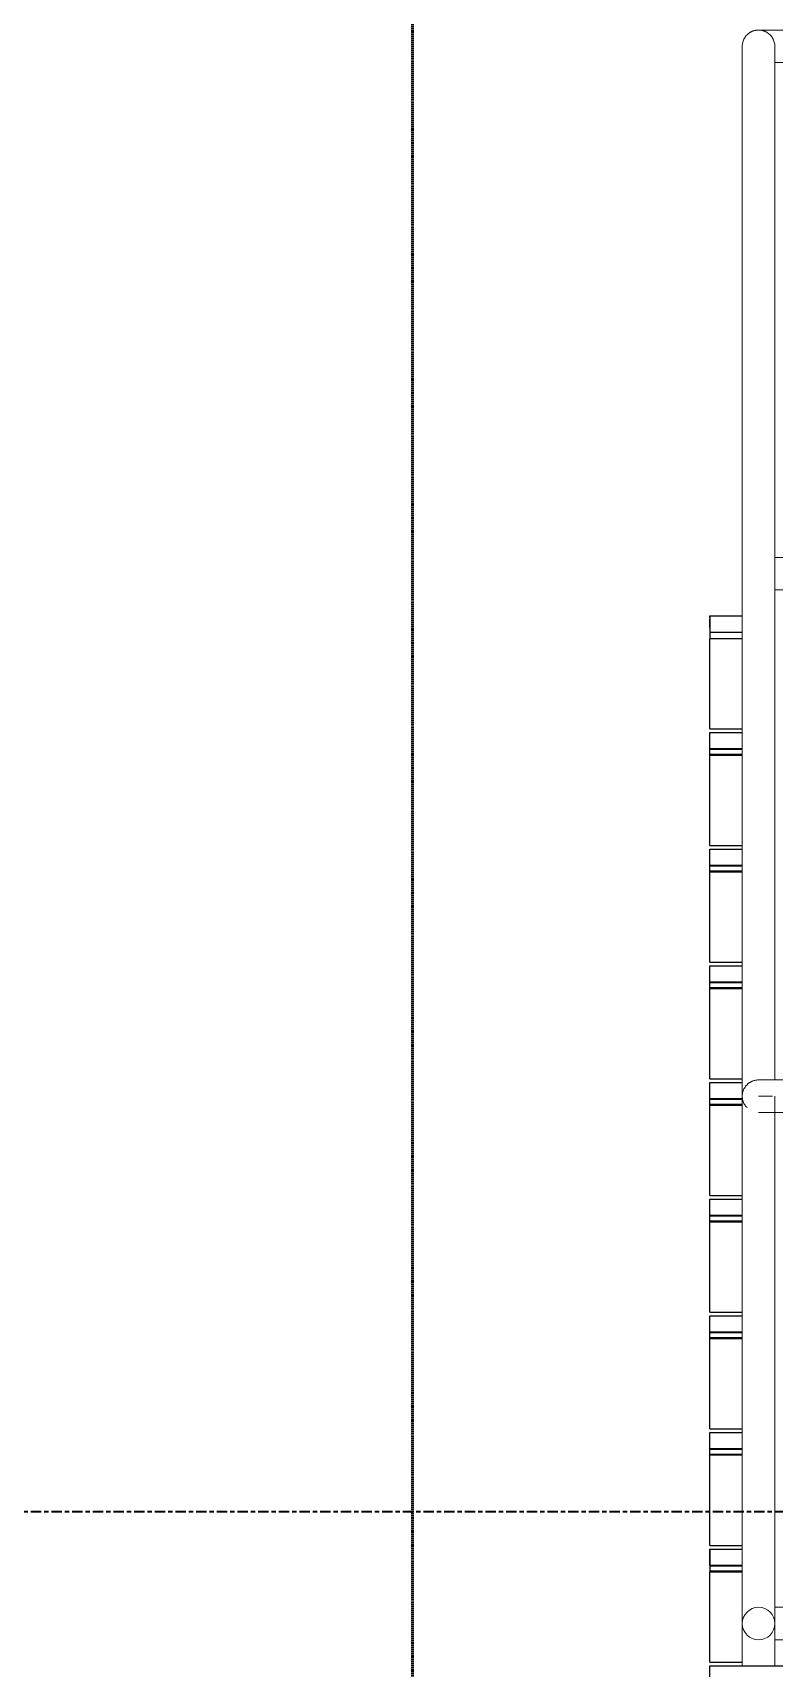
# Model space of a CAD drawing. Header units: millimetres. Extents: x -153298 to 620751, y -313239 to 250031.
# Drawn here: x 5109 to 6248, y -301555 to -299043 of the extents above; entities that cross this region are included whole.
import ezdxf

# ---------------------------------------------------------------- set-up
doc = ezdxf.new("R2010")
doc.units = ezdxf.units.MM
doc.linetypes.add('Centre', pattern=[31.75, 6.35, -4.7625, 15.875, -4.7625])
doc.linetypes.add('DPA_Hidden 50', pattern=[3, 2, -1])
for name, color, linetype, lineweight in [('A-ANNO-SYMB', 7, 'Continuous', 9), ('A-FLOR-HRAL', 7, 'Continuous', 25), ('A-FLOR-LEVL', 7, 'Continuous', 35), ('S-STRS-E', 7, 'Continuous', 25)]:
    doc.layers.add(name, color=color, linetype=linetype, lineweight=lineweight)

# ---------------------------------------------------------------- blocks, each defined once
blk = doc.blocks.new('Railing - 35mm-V534-2140-01 ENTRANCE 1 ELEVATION 2')
at = {"layer": 'A-FLOR-HRAL', "color": 7, "lineweight": 9}
for p, q in [((-16504.5, 108617.1), (-16504.5, 108622.9)), ((-16469.5, 108622.9), (-16469.5, 108617.1)), ((-16504.5, 108438), (-16504.5, 108443.7)), ((-16469.5, 108443.7), (-16469.5, 108438)), ((-16504.5, 108258.8), (-16504.5, 108264.5)), ((-16469.5, 108264.5), (-16469.5, 108258.8)), ((-16504.5, 108079.6), (-16504.5, 108085.4)), ((-16469.5, 108085.4), (-16469.5, 108079.6))]:
    blk.add_line(p, q, dxfattribs=at)
blk = doc.blocks.new('Railing - 35mm-V535-2140-01 ENTRANCE 1 ELEVATION 2')
at = {"layer": 'A-FLOR-HRAL', "color": 7, "lineweight": 9}
for p, q in [((-17309.5, 108622.9), (-17309.5, 108617.1)), ((-17309.5, 108443.7), (-17309.5, 108438)), ((-17309.5, 108264.5), (-17309.5, 108258.8)), ((-17309.5, 108085.4), (-17309.5, 108079.6))]:
    blk.add_line(p, q, dxfattribs=at)
blk = doc.blocks.new('Railing - 35mm-V536-2140-01 ENTRANCE 1 ELEVATION 2')
at = {"layer": 'A-FLOR-HRAL', "color": 7, "lineweight": 9}
blk.add_line((-17449.5, 108750.4), (-17449.5, 107990.4), dxfattribs=at)
blk = doc.blocks.new('Railing - 35mm-V537-2140-01 ENTRANCE 1 ELEVATION 2')
at = {"layer": 'A-FLOR-HRAL', "color": 7, "lineweight": 9}
for p, q in [((-17624.5, 107990.4), (-17624.5, 108750.4)), ((-17624.5, 108750.4), (-17607, 108750.4)), ((-17607, 108750.4), (-17589.5, 108750.4)), ((-17589.5, 108750.4), (-17589.5, 107990.4)), ((-17607, 107990.4), (-17624.5, 107990.4)), ((-17589.5, 107990.4), (-17607, 107990.4))]:
    blk.add_line(p, q, dxfattribs=at)
blk = doc.blocks.new('Railing - 35mm-V465-2140-01 ENTRANCE 1 ELEVATION 2')
at = {"layer": 'A-FLOR-HRAL', "color": 7, "lineweight": 9}
for p, q in [((-17374.5, 111975.7), (-17374.5, 111215.7)), ((-17357, 111975.7), (-17374.5, 111975.7)), ((-17339.5, 111975.7), (-17357, 111975.7)), ((-17339.5, 111215.7), (-17339.5, 111975.7)), ((-17374.5, 111215.7), (-17357, 111215.7)), ((-17357, 111215.7), (-17339.5, 111215.7))]:
    blk.add_line(p, q, dxfattribs=at)
blk = doc.blocks.new('Railing - Post_50mm-V469-2140-01 ENTRANCE 1 ELEVATION 2')
at = {"layer": 'A-FLOR-HRAL', "color": 7, "lineweight": 9}
for p, q in [((-17522, 112000.7), (-17522, 111125.7)), ((-17472, 111125.7), (-17472, 112000.7))]:
    blk.add_line(p, q, dxfattribs=at)
blk = doc.blocks.new('Railing - Post_50mm-V538-2140-01 ENTRANCE 1 ELEVATION 2')
at = {"layer": 'A-FLOR-HRAL', "color": 7, "lineweight": 9}
for p, q in [((-18472, 107162.8), (-18472, 107342)), ((-18422, 107342), (-18422, 107187.8)), ((-18472, 106287.8), (-18422, 106287.8)), ((-18422, 106287.8), (-18472, 106287.8))]:
    blk.add_line(p, q, dxfattribs=at)
blk = doc.blocks.new('Railing - Post_50mm-V539-2140-01 ENTRANCE 1 ELEVATION 2')
at = {"layer": 'A-FLOR-HRAL', "color": 7, "lineweight": 9}
for p, q in [((-18472, 106287.8), (-18472, 107162.8)), ((-18447, 107162.8), (-18447, 107162.8)), ((-18447, 107162.8), (-18425.5, 107162.8)), ((-18425.5, 107162.8), (-18447, 107162.8)), ((-18425.4, 107162.8), (-18425.4, 107162.8)), ((-18422, 107162.8), (-18422, 106287.8)), ((-18447, 106287.8), (-18447, 106287.8)), ((-18447, 106287.8), (-18447, 106287.8))]:
    blk.add_line(p, q, dxfattribs=at)
blk = doc.blocks.new('Railing - Post_50mm-V540-2140-01 ENTRANCE 1 ELEVATION 2')
at = {"layer": 'A-FLOR-HRAL', "color": 7, "lineweight": 9}
for p, q in [((-16472, 108617.1), (-16472, 108622.9)), ((-16422, 108622.9), (-16422, 108617.1)), ((-16472, 108438), (-16472, 108443.7)), ((-16422, 108443.7), (-16422, 108438)), ((-16472, 108258.8), (-16472, 108264.5)), ((-16422, 108264.5), (-16422, 108258.8)), ((-16472, 108079.6), (-16472, 108085.4)), ((-16422, 108085.4), (-16422, 108079.6)), ((-16472, 107900.4), (-16472, 107906.2)), ((-16422, 107906.2), (-16422, 107900.4)), ((-16447, 107900.4), (-16447, 107900.4)), ((-16447, 107900.4), (-16447, 107900.4))]:
    blk.add_line(p, q, dxfattribs=at)
blk = doc.blocks.new('Railing - Post_50mm-V473-2140-01 ENTRANCE 1 ELEVATION 2')
at = {"layer": 'A-FLOR-HRAL', "color": 7, "lineweight": 9}
for p, q in [((-15972, 114820.1), (-15972, 113945.1)), ((-15947, 114820.1), (-15947, 114820.1)), ((-15947, 114820.1), (-15947, 114820.1)), ((-15922, 113945.1), (-15922, 114820.1)), ((-15947, 113945.1), (-15947, 113945.1)), ((-15947, 113945.1), (-15947, 113945.1))]:
    blk.add_line(p, q, dxfattribs=at)
blk = doc.blocks.new('Railing - Railing-14945778-2140-01 ENTRANCE 1 ELEVATION 2')
at = {"layer": 'A-FLOR-HRAL', "color": 7, "lineweight": 9}
for p, q in [((-18472, 111190.7), (-18472, 111214.8)), ((-18472, 111214.8), (-18472, 111190.7)), ((-17522, 111215.7), (-18422, 111215.7)), ((-18472, 111190.7), (-18472, 111166.5)), ((-18472, 111166.5), (-18472, 111190.7)), ((-18472, 111186), (-18472, 110388)), ((-18422, 110413), (-18422, 111186)), ((-18422, 111165.7), (-17522, 111165.7)), ((-16422, 109603), (-18422, 109603)), ((-18422, 109578), (-18422, 109603)), ((-16422, 109578), (-16422, 109602.2)), ((-16422, 109602.2), (-16422, 109578)), ((-18422, 109553), (-18422, 109578)), ((-16422, 109578), (-16422, 109553.9)), ((-16422, 109553.9), (-16422, 109578)), ((-18422, 109553), (-16422, 109553))]:
    blk.add_line(p, q, dxfattribs=at)
for start, end in [(0, 180), (180, 0)]:
    blk.add_arc((-18447, 109578), 25, start, end, dxfattribs=at)
at = {"color": 7, "extrusion": (0, 0, -1), "zscale": -1}
for name, p in [('Railing - Post_50mm-V469-2140-01 ENTRANCE 1 ELEVATION 2', (35944, 0)), ('Railing - Post_50mm-V469-2140-01 ENTRANCE 1 ELEVATION 2', (35944, 0)), ('Railing - Post_50mm-V473-2140-01 ENTRANCE 1 ELEVATION 2', (32369, -4432.1)), ('Railing - 35mm-V465-2140-01 ENTRANCE 1 ELEVATION 2', (35739, -1612.6)), ('Railing - 35mm-V465-2140-01 ENTRANCE 1 ELEVATION 2', (35599, -1612.6)), ('Railing - 35mm-V465-2140-01 ENTRANCE 1 ELEVATION 2', (35459, -1612.6)), ('Railing - 35mm-V465-2140-01 ENTRANCE 1 ELEVATION 2', (35319, -1612.6)), ('Railing - 35mm-V465-2140-01 ENTRANCE 1 ELEVATION 2', (35179, -1612.6)), ('Railing - 35mm-V465-2140-01 ENTRANCE 1 ELEVATION 2', (35039, -1612.6)), ('Railing - 35mm-V465-2140-01 ENTRANCE 1 ELEVATION 2', (34899, -1612.6)), ('Railing - 35mm-V465-2140-01 ENTRANCE 1 ELEVATION 2', (34759, -1612.6)), ('Railing - 35mm-V465-2140-01 ENTRANCE 1 ELEVATION 2', (34619, -1612.6)), ('Railing - 35mm-V465-2140-01 ENTRANCE 1 ELEVATION 2', (34479, -1612.6)), ('Railing - 35mm-V465-2140-01 ENTRANCE 1 ELEVATION 2', (34339, -1612.6)), ('Railing - 35mm-V465-2140-01 ENTRANCE 1 ELEVATION 2', (34199, -1612.6)), ('Railing - 35mm-V465-2140-01 ENTRANCE 1 ELEVATION 2', (34059, -1612.6)), ('Railing - 35mm-V465-2140-01 ENTRANCE 1 ELEVATION 2', (33919, -1612.6))]:
    blk.add_blockref(name, p, dxfattribs=at)
at = {"color": 7}
for name, p in [('Railing - 35mm-V537-2140-01 ENTRANCE 1 ELEVATION 2', (-700, 3225.2)), ('Railing - 35mm-V537-2140-01 ENTRANCE 1 ELEVATION 2', (-560, 3225.2)), ('Railing - 35mm-V537-2140-01 ENTRANCE 1 ELEVATION 2', (-420, 3225.2)), ('Railing - 35mm-V537-2140-01 ENTRANCE 1 ELEVATION 2', (-280, 3225.2)), ('Railing - 35mm-V537-2140-01 ENTRANCE 1 ELEVATION 2', (-140, 3225.2)), ('Railing - 35mm-V537-2140-01 ENTRANCE 1 ELEVATION 2', (0, 3225.2)), ('Railing - 35mm-V536-2140-01 ENTRANCE 1 ELEVATION 2', (0, 3225.2)), ('Railing - 35mm-V535-2140-01 ENTRANCE 1 ELEVATION 2', (0, 3225.2)), ('Railing - 35mm-V534-2140-01 ENTRANCE 1 ELEVATION 2', (-700, 3225.2)), ('Railing - 35mm-V534-2140-01 ENTRANCE 1 ELEVATION 2', (-560, 3225.2)), ('Railing - 35mm-V534-2140-01 ENTRANCE 1 ELEVATION 2', (-420, 3225.2)), ('Railing - 35mm-V534-2140-01 ENTRANCE 1 ELEVATION 2', (-280, 3225.2)), ('Railing - 35mm-V534-2140-01 ENTRANCE 1 ELEVATION 2', (-140, 3225.2)), ('Railing - 35mm-V534-2140-01 ENTRANCE 1 ELEVATION 2', (0, 3225.2)), ('Railing - Post_50mm-V540-2140-01 ENTRANCE 1 ELEVATION 2', (0, 3225.2)), ('Railing - Post_50mm-V538-2140-01 ENTRANCE 1 ELEVATION 2', (0, 3225.2)), ('Railing - Post_50mm-V539-2140-01 ENTRANCE 1 ELEVATION 2', (0, 3225.2))]:
    blk.add_blockref(name, p, dxfattribs=at)
blk = doc.blocks.new('Top Rail Type - Top Rail_Internal_-14945782-2140-01 ENTRANCE 1 ELEVATION 2')
at = {"layer": 'A-FLOR-HRAL', "color": 7, "lineweight": 9}
for p, q in [((-17497, 112025.7), (-18447, 112025.7)), ((-16422, 112025.7), (-17222, 112025.7)), ((-16346.4, 112025.7), (-16422, 112025.7)), ((-16346.4, 112025.7), (-16346.4, 112022.3)), ((-16346.4, 112022.3), (-16346.4, 112024.8)), ((-18472, 112000.7), (-18472, 110571.2)), ((-18422, 110571.2), (-18422, 112000.7)), ((-18422, 111975.7), (-17522, 111975.7)), ((-18472, 110571.2), (-18472, 110388)), ((-18422, 110413), (-18422, 110571.2)), ((-16422, 110413), (-18447, 110413)), ((-16321.4, 110413), (-16422, 110413)), ((-16321.4, 110413), (-16321.4, 110388)), ((-16321.4, 110388), (-16321.4, 110412.2)), ((-16321.4, 110388), (-16321.4, 110363)), ((-16321.4, 110363.9), (-16321.4, 110388)), ((-18447, 110363), (-16422, 110363)), ((-16422, 110363), (-16321.4, 110363))]:
    blk.add_line(p, q, dxfattribs=at)
for points, knots in [([(-18422, 112000.7), (-18422, 112002.8), (-18422.6, 112007.2), (-18425.1, 112013.3), (-18429.1, 112018.5), (-18434.4, 112022.6), (-18440.5, 112025.1), (-18449.2, 112026.2), (-18457.9, 112023.9), (-18464.9, 112018.5), (-18468.9, 112013.3), (-18471.4, 112007.2), (-18472, 112002.8), (-18472, 112000.7)], [0, 0, 0, 0, 0.083333, 0.166667, 0.25, 0.333333, 0.416667, 0.5, 0.666667, 0.75, 0.833333, 0.916667, 1, 1, 1, 1]), ([(-18429.3, 112018.3), (-18430.1, 112019.1), (-18431.8, 112020.5), (-18434, 112022.1), (-18436, 112023.1), (-18437.4, 112023.8), (-18439, 112024.3), (-18440.5, 112024.8), (-18442.1, 112025.2), (-18443.8, 112025.5), (-18445.4, 112025.6), (-18447, 112025.7), (-18448.7, 112025.6), (-18450.3, 112025.5), (-18451.9, 112025.2), (-18453.5, 112024.8), (-18455.1, 112024.3), (-18456.6, 112023.8), (-18458.1, 112023.1), (-18459.5, 112022.3), (-18460.9, 112021.5), (-18462.7, 112020.2), (-18463.9, 112019.1), (-18464.7, 112018.3)], [0.25, 0.25, 0.25, 0.25, 0.2916667, 0.3333333, 0.3541667, 0.375, 0.3958333, 0.4166667, 0.4375, 0.4583333, 0.4791667, 0.5, 0.5208333, 0.5416667, 0.5625, 0.5833333, 0.6041667, 0.625, 0.6458333, 0.6666667, 0.6875, 0.7083333, 0.75, 0.75, 0.75, 0.75]), ([(-18465.6, 112017.4), (-18465.7, 112017.3), (-18466.1, 112016.8), (-18467.2, 112015.5), (-18468.7, 112013.2), (-18470.2, 112010.2), (-18471.6, 112006.1), (-18472, 112002.8), (-18472, 112000.7)], [0.7669928, 0.7669928, 0.7669928, 0.7669928, 0.7708333, 0.7916667, 0.8333333, 0.875, 0.9166667, 1, 1, 1, 1]), ([(-18422, 112000.7), (-18422, 112002.8), (-18422.5, 112006.1), (-18423.9, 112010.2), (-18425.3, 112013.2), (-18426.8, 112015.5), (-18427.9, 112016.8), (-18428.4, 112017.3), (-18428.4, 112017.4)], [0, 0, 0, 0, 0.0833333, 0.125, 0.1666667, 0.2083333, 0.2291667, 0.2330072, 0.2330072, 0.2330072, 0.2330072]), ([(-18447, 110413), (-18447.6, 110413), (-18448.6, 110413), (-18450.3, 110412.8), (-18451.9, 110412.6), (-18453.5, 110412.2), (-18455.1, 110411.7), (-18456.6, 110411.2), (-18458.1, 110410.5), (-18459.5, 110409.7), (-18460.9, 110408.8), (-18462.7, 110407.6), (-18464.3, 110406.1), (-18465.8, 110404.5), (-18467.2, 110402.9), (-18468.7, 110400.6), (-18470.2, 110397.6), (-18471.6, 110393.5), (-18472, 110390.2), (-18472, 110388)], [0.5, 0.5, 0.5, 0.5, 0.5208333, 0.5416667, 0.5625, 0.5833333, 0.6041667, 0.625, 0.6458333, 0.6666667, 0.6875, 0.7083333, 0.75, 0.7708333, 0.7916667, 0.8333333, 0.875, 0.9166667, 1, 1, 1, 1]), ([(-18447, 110413), (-18451.4, 110413), (-18457.9, 110411.3), (-18464.9, 110405.9), (-18468.9, 110400.7), (-18471.4, 110394.6), (-18472, 110390.2), (-18472, 110388)], [0.5, 0.5, 0.5, 0.5, 0.6666667, 0.75, 0.8333333, 0.9166667, 1, 1, 1, 1]), ([(-18472, 110388), (-18472, 110385.9), (-18471.6, 110382.6), (-18470.2, 110378.4), (-18468.7, 110375.5), (-18467.2, 110373.2), (-18465.8, 110371.5), (-18465.1, 110370.8), (-18464.7, 110370.4)], [0, 0, 0, 0, 0.0833333, 0.125, 0.1666667, 0.2083333, 0.2291667, 0.25, 0.25, 0.25, 0.25])]:
    blk.add_open_spline(points, degree=3, knots=knots, dxfattribs=at)

msp = doc.modelspace()

# ---------------------------------------------------------------- linework, layer by layer
at = {"layer": 'A-ANNO-SYMB', "color": 7, "linetype": 'DPA_Hidden 50', "lineweight": 50}
msp.add_line((5692.5928, -296351.0671), (5692.5928, -305663.4811), dxfattribs=at)
at = {"layer": 'A-FLOR-LEVL', "color": 7, "linetype": 'Centre'}
msp.add_line((-6493.6229, -301314.7103), (38178.1357, -301314.7103), dxfattribs=at)
at = {"layer": 'S-STRS-E', "color": 7}
for p, q in [((6149.1524, -299939.0583), (6199.1524, -299939.0583)), ((6149.1524, -299939.0583), (6149.1524, -299964.0583)), ((6149.1524, -299941.5583), (6149.1524, -299939.0583)), ((6149.1524, -299941.5583), (6149.1524, -299939.0583)), ((6149.1524, -299941.5583), (6149.1524, -299939.0583)), ((6149.1524, -299941.5583), (6149.1524, -299939.0583)), ((6149.1524, -299941.5583), (6149.1524, -299939.0583)), ((6149.1524, -299939.0583), (6199.1524, -299939.0583)), ((6149.1524, -299939.0583), (6199.1524, -299939.0583)), ((6149.1524, -299939.0583), (6199.1524, -299939.0583)), ((6149.1524, -299939.0583), (6199.1524, -299939.0583)), ((6149.1524, -299939.0583), (6199.1524, -299939.0583)), ((6149.1524, -299944.0583), (6149.1524, -299974.0583)), ((6149.1524, -299954.0583), (6149.1524, -299944.0583)), ((6149.1524, -299956.5583), (6149.1524, -299954.0583)), ((6149.1524, -299964.0583), (6199.1524, -299964.0583)), ((6199.1524, -299974.0583), (6149.1524, -299974.0583)), ((6149.1524, -300112.4983), (6149.1524, -299974.0583)), ((6199.1524, -299974.0583), (6149.1524, -299974.0583)), ((6149.1524, -300112.4983), (6199.1524, -300112.4983)), ((6149.1524, -300123.737), (6149.1524, -300118.237)), ((6149.1524, -300118.237), (6199.1524, -300118.237)), ((6149.1524, -300143.237), (6149.1524, -300118.237)), ((6149.1524, -300120.737), (6149.1524, -300118.237)), ((6149.1524, -300120.737), (6149.1524, -300118.237)), ((6149.1524, -300120.737), (6149.1524, -300118.237)), ((6149.1524, -300120.737), (6149.1524, -300118.237)), ((6149.1524, -300120.737), (6149.1524, -300118.237)), ((6149.1524, -300118.237), (6199.1524, -300118.237)), ((6149.1524, -300118.237), (6199.1524, -300118.237)), ((6149.1524, -300118.237), (6199.1524, -300118.237)), ((6149.1524, -300118.237), (6199.1524, -300118.237)), ((6149.1524, -300118.237), (6199.1524, -300118.237)), ((6149.1524, -300118.237), (6199.1524, -300118.237)), ((6149.1524, -300133.237), (6149.1524, -300123.237)), ((6149.1524, -300143.737), (6149.1524, -300123.737)), ((6149.1524, -300132.737), (6149.1524, -300123.737)), ((6149.1524, -300135.8769), (6149.1524, -300132.737)), ((6149.1524, -300135.737), (6149.1524, -300133.237)), ((6199.1524, -300143.237), (6149.1524, -300143.237)), ((6149.1524, -300151.237), (6149.1524, -300143.737)), ((6149.1524, -300143.737), (6199.1524, -300143.737)), ((6149.1524, -300143.737), (6199.1524, -300143.737)), ((6149.1524, -300153.237), (6149.1524, -300151.237)), ((6149.1524, -300151.237), (6199.1524, -300151.237)), ((6149.1524, -300291.677), (6149.1524, -300153.237)), ((6199.1524, -300153.237), (6149.1524, -300153.237)), ((6199.1524, -300153.237), (6149.1524, -300153.237)), ((6149.1524, -300291.677), (6199.1524, -300291.677)), ((6149.1524, -300302.9158), (6149.1524, -300297.4158)), ((6149.1524, -300297.4158), (6199.1524, -300297.4158)), ((6149.1524, -300322.4158), (6149.1524, -300297.4158)), ((6149.1524, -300299.9158), (6149.1524, -300297.4158)), ((6149.1524, -300299.9158), (6149.1524, -300297.4158)), ((6149.1524, -300299.9158), (6149.1524, -300297.4158)), ((6149.1524, -300299.9158), (6149.1524, -300297.4158)), ((6149.1524, -300299.9158), (6149.1524, -300297.4158)), ((6149.1524, -300297.4158), (6199.1524, -300297.4158)), ((6149.1524, -300297.4158), (6199.1524, -300297.4158)), ((6149.1524, -300297.4158), (6199.1524, -300297.4158)), ((6149.1524, -300297.4158), (6199.1524, -300297.4158)), ((6149.1524, -300297.4158), (6199.1524, -300297.4158)), ((6149.1524, -300297.4158), (6199.1524, -300297.4158)), ((6149.1524, -300312.4158), (6149.1524, -300302.4158)), ((6149.1524, -300322.9158), (6149.1524, -300302.9158)), ((6149.1524, -300311.9158), (6149.1524, -300302.9158)), ((6149.1524, -300315.4158), (6149.1524, -300311.9158)), ((6149.1524, -300314.9158), (6149.1524, -300312.4158)), ((6199.1524, -300322.4158), (6149.1524, -300322.4158)), ((6149.1524, -300330.4158), (6149.1524, -300322.9158)), ((6149.1524, -300322.9158), (6199.1524, -300322.9158)), ((6149.1524, -300322.9158), (6199.1524, -300322.9158)), ((6149.1524, -300332.4158), (6149.1524, -300330.4158)), ((6149.1524, -300330.4158), (6199.1524, -300330.4158)), ((6149.1524, -300470.8558), (6149.1524, -300332.4158)), ((6199.1524, -300332.4158), (6149.1524, -300332.4158)), ((6199.1524, -300332.4158), (6149.1524, -300332.4158)), ((6149.1524, -300470.8558), (6199.1524, -300470.8558)), ((6149.1524, -300482.0945), (6149.1524, -300476.5945)), ((6149.1524, -300476.5945), (6199.1524, -300476.5945)), ((6149.1524, -300501.5945), (6149.1524, -300476.5945)), ((6149.1524, -300479.0945), (6149.1524, -300476.5945)), ((6149.1524, -300479.0945), (6149.1524, -300476.5945)), ((6149.1524, -300479.0945), (6149.1524, -300476.5945)), ((6149.1524, -300479.0945), (6149.1524, -300476.5945)), ((6149.1524, -300479.0945), (6149.1524, -300476.5945)), ((6149.1524, -300476.5945), (6199.1524, -300476.5945)), ((6149.1524, -300476.5945), (6199.1524, -300476.5945)), ((6149.1524, -300476.5945), (6199.1524, -300476.5945)), ((6149.1524, -300476.5945), (6199.1524, -300476.5945)), ((6149.1524, -300476.5945), (6199.1524, -300476.5945)), ((6149.1524, -300476.5945), (6199.1524, -300476.5945)), ((6149.1524, -300491.5945), (6149.1524, -300481.5945)), ((6149.1524, -300502.0945), (6149.1524, -300482.0945)), ((6149.1524, -300491.0945), (6149.1524, -300482.0945)), ((6149.1524, -300494.5945), (6149.1524, -300491.0945)), ((6149.1524, -300494.0945), (6149.1524, -300491.5945)), ((6199.1524, -300501.5945), (6149.1524, -300501.5945)), ((6149.1524, -300509.5945), (6149.1524, -300502.0945)), ((6149.1524, -300502.0945), (6199.1524, -300502.0945)), ((6149.1524, -300502.0945), (6199.1524, -300502.0945)), ((6149.1524, -300511.5945), (6149.1524, -300509.5945)), ((6149.1524, -300509.5945), (6199.1524, -300509.5945)), ((6149.1524, -300650.0345), (6149.1524, -300511.5945)), ((6199.1524, -300511.5945), (6149.1524, -300511.5945)), ((6199.1524, -300511.5945), (6149.1524, -300511.5945)), ((6149.1524, -300650.0345), (6199.1524, -300650.0345)), ((6149.1524, -300661.2733), (6149.1524, -300655.7733)), ((6149.1524, -300655.7733), (6199.1524, -300655.7733)), ((6149.1524, -300680.7733), (6149.1524, -300655.7733)), ((6149.1524, -300658.2733), (6149.1524, -300655.7733)), ((6149.1524, -300658.2733), (6149.1524, -300655.7733)), ((6149.1524, -300658.2733), (6149.1524, -300655.7733)), ((6149.1524, -300658.2733), (6149.1524, -300655.7733)), ((6149.1524, -300658.2733), (6149.1524, -300655.7733)), ((6149.1524, -300655.7733), (6199.1524, -300655.7733)), ((6149.1524, -300655.7733), (6199.1524, -300655.7733)), ((6149.1524, -300655.7733), (6199.1524, -300655.7733)), ((6149.1524, -300655.7733), (6199.1524, -300655.7733)), ((6149.1524, -300655.7733), (6199.1524, -300655.7733)), ((6149.1524, -300655.7733), (6199.1524, -300655.7733)), ((6149.1524, -300670.7733), (6149.1524, -300660.7733)), ((6149.1524, -300681.2733), (6149.1524, -300661.2733)), ((6149.1524, -300670.2733), (6149.1524, -300661.2733)), ((6149.1524, -300673.7733), (6149.1524, -300670.2733)), ((6149.1524, -300673.2733), (6149.1524, -300670.7733)), ((6199.1524, -300680.7733), (6149.1524, -300680.7733)), ((6149.1524, -300688.7733), (6149.1524, -300681.2733)), ((6149.1524, -300681.2733), (6199.1524, -300681.2733)), ((6149.1524, -300681.2733), (6199.1524, -300681.2733)), ((6149.1524, -300690.7733), (6149.1524, -300688.7733)), ((6149.1524, -300688.7733), (6199.1524, -300688.7733)), ((6149.1524, -300829.2133), (6149.1524, -300690.7733)), ((6199.1524, -300690.7733), (6149.1524, -300690.7733)), ((6199.1524, -300690.7733), (6149.1524, -300690.7733)), ((6149.1524, -300829.2133), (6199.1524, -300829.2133)), ((6149.1524, -300834.952), (6199.1524, -300834.952)), ((6149.1524, -300859.952), (6149.1524, -300834.952)), ((6149.1524, -300834.952), (6199.1524, -300834.952)), ((6149.1524, -300834.952), (6199.1524, -300834.952)), ((6149.1524, -300834.952), (6199.1524, -300834.952)), ((6149.1524, -300834.952), (6199.1524, -300834.952)), ((6149.1524, -300834.952), (6199.1524, -300834.952)), ((6149.1524, -300834.952), (6199.1524, -300834.952)), ((6149.1524, -300840.452), (6149.1524, -300835.5886)), ((6149.1524, -300837.452), (6149.1524, -300835.5886)), ((6149.1524, -300837.452), (6149.1524, -300835.5886)), ((6149.1524, -300837.452), (6149.1524, -300835.5886)), ((6149.1524, -300837.452), (6149.1524, -300835.5886)), ((6149.1524, -300837.452), (6149.1524, -300835.5886)), ((6149.1524, -300849.952), (6149.1524, -300839.952)), ((6149.1524, -300860.452), (6149.1524, -300840.452)), ((6149.1524, -300849.452), (6149.1524, -300840.452)), ((6149.1524, -300852.952), (6149.1524, -300849.452)), ((6149.1524, -300852.452), (6149.1524, -300849.952)), ((6199.1524, -300859.952), (6149.1524, -300859.952)), ((6149.1524, -300867.952), (6149.1524, -300860.452)), ((6149.1524, -300860.452), (6199.1524, -300860.452)), ((6149.1524, -300860.452), (6199.1524, -300860.452)), ((6149.1524, -300869.952), (6149.1524, -300867.952)), ((6149.1524, -300867.952), (6199.1524, -300867.952)), ((6149.1524, -301008.392), (6149.1524, -300869.952)), ((6199.1524, -300869.952), (6149.1524, -300869.952)), ((6199.1524, -300869.952), (6149.1524, -300869.952)), ((6149.1524, -301008.392), (6199.1524, -301008.392)), ((6149.1524, -301019.6308), (6149.1524, -301014.1308)), ((6149.1524, -301014.1308), (6199.1524, -301014.1308)), ((6149.1524, -301039.1308), (6149.1524, -301014.1308)), ((6149.1524, -301016.6308), (6149.1524, -301014.1308)), ((6149.1524, -301016.6308), (6149.1524, -301014.1308)), ((6149.1524, -301016.6308), (6149.1524, -301014.1308)), ((6149.1524, -301016.6308), (6149.1524, -301014.1308)), ((6149.1524, -301016.6308), (6149.1524, -301014.1308)), ((6149.1524, -301014.1308), (6199.1524, -301014.1308)), ((6149.1524, -301014.1308), (6199.1524, -301014.1308)), ((6149.1524, -301014.1308), (6199.1524, -301014.1308)), ((6149.1524, -301014.1308), (6199.1524, -301014.1308)), ((6149.1524, -301014.1308), (6199.1524, -301014.1308)), ((6149.1524, -301014.1308), (6199.1524, -301014.1308)), ((6149.1524, -301029.1308), (6149.1524, -301019.1308)), ((6149.1524, -301039.6308), (6149.1524, -301019.6308)), ((6149.1524, -301028.6308), (6149.1524, -301019.6308)), ((6149.1524, -301032.1308), (6149.1524, -301028.6308)), ((6149.1524, -301031.6308), (6149.1524, -301029.1308)), ((6199.1524, -301039.1308), (6149.1524, -301039.1308)), ((6149.1524, -301047.1308), (6149.1524, -301039.6308)), ((6149.1524, -301039.6308), (6199.1524, -301039.6308)), ((6149.1524, -301039.6308), (6199.1524, -301039.6308)), ((6149.1524, -301049.1308), (6149.1524, -301047.1308)), ((6149.1524, -301047.1308), (6199.1524, -301047.1308)), ((6149.1524, -301187.5708), (6149.1524, -301049.1308)), ((6199.1524, -301049.1308), (6149.1524, -301049.1308)), ((6199.1524, -301049.1308), (6149.1524, -301049.1308)), ((6149.1524, -301187.5708), (6199.1524, -301187.5708)), ((6149.1524, -301198.8095), (6149.1524, -301193.3095)), ((6149.1524, -301193.3095), (6199.1524, -301193.3095)), ((6149.1524, -301218.3095), (6149.1524, -301193.3095)), ((6149.1524, -301195.8095), (6149.1524, -301193.3095)), ((6149.1524, -301195.8095), (6149.1524, -301193.3095)), ((6149.1524, -301195.8095), (6149.1524, -301193.3095)), ((6149.1524, -301195.8095), (6149.1524, -301193.3095)), ((6149.1524, -301195.8095), (6149.1524, -301193.3095)), ((6149.1524, -301193.3095), (6199.1524, -301193.3095)), ((6149.1524, -301193.3095), (6199.1524, -301193.3095)), ((6149.1524, -301193.3095), (6199.1524, -301193.3095)), ((6149.1524, -301193.3095), (6199.1524, -301193.3095)), ((6149.1524, -301193.3095), (6199.1524, -301193.3095)), ((6149.1524, -301193.3095), (6199.1524, -301193.3095)), ((6149.1524, -301208.3095), (6149.1524, -301198.3095)), ((6149.1524, -301218.8095), (6149.1524, -301198.8095)), ((6149.1524, -301207.8095), (6149.1524, -301198.8095)), ((6149.1524, -301211.3095), (6149.1524, -301207.8095)), ((6149.1524, -301210.8095), (6149.1524, -301208.3095)), ((6199.1524, -301218.3095), (6149.1524, -301218.3095)), ((6149.1524, -301226.3095), (6149.1524, -301218.8095)), ((6149.1524, -301218.8095), (6199.1524, -301218.8095)), ((6149.1524, -301218.8095), (6199.1524, -301218.8095)), ((6149.1524, -301228.3095), (6149.1524, -301226.3095)), ((6149.1524, -301226.3095), (6199.1524, -301226.3095)), ((6149.1524, -301366.7495), (6149.1524, -301228.3095)), ((6199.1524, -301228.3095), (6149.1524, -301228.3095)), ((6199.1524, -301228.3095), (6149.1524, -301228.3095)), ((6149.1524, -301366.7495), (6199.1524, -301366.7495)), ((6149.1524, -301397.4882), (6149.1524, -301372.4882)), ((6149.1524, -301374.9882), (6149.1524, -301372.4882)), ((6149.1524, -301374.9882), (6149.1524, -301372.4882)), ((6149.1524, -301374.9882), (6149.1524, -301372.4882)), ((6149.1524, -301374.9882), (6149.1524, -301372.4882)), ((6149.1524, -301374.9882), (6149.1524, -301372.4882)), ((6149.1524, -301372.4882), (6199.1524, -301372.4882)), ((6149.1524, -301372.4882), (6199.1524, -301372.4882)), ((6149.1524, -301372.4882), (6199.1524, -301372.4882)), ((6149.1524, -301372.4882), (6199.1524, -301372.4882)), ((6149.1524, -301372.4882), (6199.1524, -301372.4882)), ((6149.1524, -301372.4882), (6199.1524, -301372.4882)), ((6149.1524, -301372.4882), (6199.1524, -301372.4882)), ((6149.1524, -301372.4882), (6149.1524, -301377.9882)), ((6149.1524, -301387.4882), (6149.1524, -301377.4882)), ((6149.1524, -301377.9882), (6149.1524, -301397.9882)), ((6149.1524, -301377.9882), (6149.1524, -301386.9882)), ((6149.1524, -301386.9882), (6149.1524, -301390.4882)), ((6149.1524, -301389.9882), (6149.1524, -301387.4882)), ((6199.1524, -301397.4882), (6149.1524, -301397.4882)), ((6149.1524, -301397.9882), (6199.1524, -301397.9882)), ((6149.1524, -301397.9882), (6199.1524, -301397.9882)), ((6149.1524, -301397.9882), (6149.1524, -301405.4882)), ((6149.1524, -301405.4882), (6199.1524, -301405.4882)), ((6149.1524, -301405.4882), (6149.1524, -301407.4882)), ((6199.1524, -301407.4882), (6149.1524, -301407.4882)), ((6149.1524, -301545.9282), (6149.1524, -301407.4882)), ((6149.1524, -301407.4882), (6199.1524, -301407.4882)), ((6149.1524, -301545.9282), (6199.1604, -301545.9282)), ((6149.1524, -301551.667), (8449.1524, -301551.667)), ((6149.1524, -301586.667), (6149.1524, -301551.667)), ((6149.1524, -301586.667), (6149.1524, -301551.667))]:
    msp.add_line(p, q, dxfattribs=at)

# ---------------------------------------------------------------- block references
at = {"layer": 'A-FLOR-HRAL', "color": 7, "lineweight": 9}
for name in ['Top Rail Type - Top Rail_Internal_-14945782-2140-01 ENTRANCE 1 ELEVATION 2', 'Railing - Railing-14945778-2140-01 ENTRANCE 1 ELEVATION 2']:
    msp.add_blockref(name, (24671.1729, -411064.7103), dxfattribs=at)

doc.saveas('drawing.dxf')
